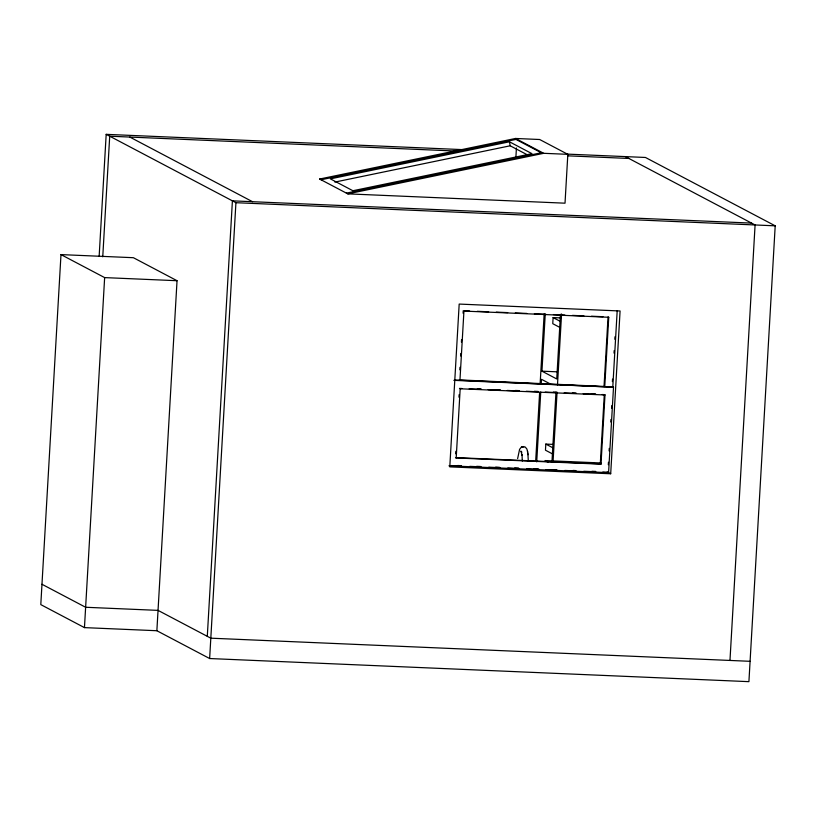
<?xml version="1.0" encoding="UTF-8"?>
<svg xmlns="http://www.w3.org/2000/svg" width="816" height="816" viewBox="0 0 816 816"><rect width="100%" height="100%" fill="white"/><g stroke="black" fill="none" stroke-linecap="round" stroke-linejoin="round"><path stroke-width="1.22" d="M156.866 630.727L177.041 280.714L133.385 257.703L60.986 254.602L40.8 604.615L84.456 627.616L156.866 630.727L209.641 658.532L748.915 681.656L775.2 225.828L645.456 157.468L566.814 154.091M99.154 256.224L106.182 134.344L465.018 149.726M102.755 256.816L109.711 136.201L457.082 151.093M84.456 627.616L104.642 277.603L60.986 254.602M207.295 636.327L232.407 200.848L751.567 223.105M209.641 658.532L235.926 202.705L106.182 134.344M459.826 369.832L459.969 367.312M460.622 355.99L460.765 353.471M461.417 342.159L461.57 339.64M463.09 313.222L463.233 310.702M455.705 453.818L455.848 451.299M458.969 397.208L459.112 394.689M459.949 380.266L463.937 311.08L608.746 317.281L604.758 386.478L459.245 379.889M601.004 464.171L600.301 463.804L604.289 394.618L604.993 394.985L601.004 464.171L456.195 457.96L460.183 388.773L459.479 388.406L462.019 388.518M515.855 157.988L516.426 147.971M535.673 461.162L539.621 392.618M540.141 383.734L544.16 313.925M536.724 461.876L540.753 392.006M541.192 384.387L541.477 379.307L549.933 383.755M560.47 314.303L556.736 378.961L541.946 371.168L545.241 314.119M553.381 444.414L545.812 444.088L545.455 450.197L552.85 454.094M560.674 317.914L553.105 317.587L552.758 323.687L560.143 327.583M567.834 154.336L565.019 203.184L347.8 193.861L319.627 179.03L515.528 138.465L539.662 139.505L567.834 154.336L543.691 153.306L347.8 193.861M551.953 462.04L555.971 392.18M553.085 461.183L557.042 392.639M557.481 385.03L561.571 313.946M604.054 386.101L608.042 316.914L608.746 317.281M612.377 381.613L612.53 379.073M614.02 353.114L614.173 350.594M614.825 339.283L614.968 336.773M608.308 464.743L608.461 462.233M609.113 450.922L609.256 448.402M610.776 422.015L610.919 419.495M611.572 408.184L611.714 405.674M612.775 387.416L617.192 310.743M454.441 380.032L613.51 387.192L608.583 472.658L448.943 465.814M610.694 473.77L620.078 310.978L459.184 304.072L449.789 466.874L610.694 473.77L607.175 471.913M729.973 660.45L755.086 224.961L625.342 156.601M517.63 458.592L519.588 449.341L521.444 447.066L525.239 447.025L526.932 449.096L527.687 452.258M521.444 447.066L522.22 446.893M522.954 446.729L523.75 446.546M321.035 179.765L516.936 139.21M509.439 141.79L330.368 178.867L352.9 190.74L531.971 153.663L509.439 141.79L510.184 145.789L527.085 154.693M334.846 182.09L510.184 145.789M346.392 193.127L542.283 152.561M567.763 155.836L628.871 158.457M319.627 179.03L322.167 179.132M235.926 202.705L775.2 225.828M104.642 277.603L177.041 280.714M464.508 310.763L469.588 310.978M477.207 311.304L488.641 311.794M496.261 312.12L507.695 312.61M515.314 312.936L526.748 313.426M534.368 313.752L545.802 314.242M553.421 314.568L564.856 315.058M572.475 315.384L583.909 315.884M591.529 316.21L602.963 316.7M541.946 371.168L557.155 371.821M453.88 380.348L613.51 387.192M477.34 388.824L481.134 388.987M496.342 389.64L500.137 389.803M515.345 390.456L519.149 390.619M534.347 391.272L538.152 391.435M553.35 392.088L557.155 392.251M572.353 392.904L576.157 393.067M591.365 393.72L595.16 393.883M469.169 388.824L481.073 389.334M488.172 389.63L500.126 390.15M507.185 390.446L519.18 390.966M526.187 391.262L538.234 391.782M545.19 392.078L557.287 392.598M564.193 392.894L575.596 393.383M583.195 393.71L595.864 394.25M602.198 394.526L604.738 394.628M460.183 388.773L604.993 394.985M600.953 462.968L545.057 460.571L548.342 462.305M600.301 463.804L455.491 457.592L456.195 457.96M457.674 465.508L461.479 465.671M476.677 466.324L480.481 466.487M495.679 467.14L499.484 467.303M514.682 467.945L518.486 468.109M533.695 468.761L538.754 468.986M553.962 469.639L556.492 469.741M572.965 470.444L575.504 470.557M591.967 471.26L595.772 471.424M450.779 465.548L460.907 465.987M469.781 466.364L481.185 466.854M488.784 467.18L500.188 467.67M507.787 467.996L519.19 468.486M526.789 468.812L538.193 469.302M545.802 469.628L557.195 470.118M564.805 470.444L576.208 470.934M583.807 471.25L595.211 471.74M602.81 472.066L607.879 472.291M750.088 661.307L210.814 638.183L158.039 610.378L85.629 607.267L41.973 584.266M515.528 138.465L543.691 153.306M515.947 139.414L541.294 152.765M553.105 317.587L560.5 321.484M129.815 137.057L252.521 201.705M545.812 444.088L553.207 447.984M521.914 452.227L520.873 451.054L522.179 455.481L522.026 454.471L522.291 461.05M527.901 453.727L528.319 461.305M527.493 450.973L528.054 454.736"/></g></svg>
